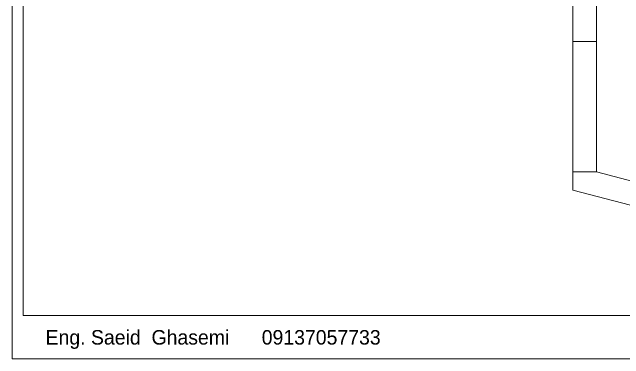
# Model space of a CAD drawing. Header units: inches. Extents: x -1979 to 7680, y -968 to 3127.
# Drawn here: x 2704.5 to 3093, y 186.8 to 407.1 of the extents above; entities that cross this region are included whole.
import ezdxf

# ---------------------------------------------------------------- set-up
doc = ezdxf.new("R2010")
doc.units = ezdxf.units.IN
doc.header["$MEASUREMENT"] = 0
doc.styles.get("Standard").update_dxf_attribs({"font": 'arial.ttf'})

msp = doc.modelspace()

# ---------------------------------------------------------------- linework, layer by layer
at = {"lineweight": 20}
for p, q in [((3075.74, 305.61), (3075.74, 475.61)), ((3060.74, 460.61), (3060.74, 388.61)), ((3060.74, 388.61), (3075.74, 388.61)), ((3060.74, 294.06), (3060.74, 388.61)), ((3060.74, 388.61), (3075.74, 388.61)), ((3075.74, 305.61), (3060.74, 305.61)), ((3340.07, 235.81), (3075.74, 305.61)), ((3075.74, 305.61), (3106.67, 297.44)), ((3355.07, 216.34), (3060.74, 294.06))]:
    msp.add_line(p, q, dxfattribs=at)
for points in [[(2704.54, 186.85), (3598.73, 186.85), (3598.73, 819.1), (2704.54, 819.1)], [(2711.51, 214.38), (3588.68, 214.38), (3588.68, 784.65), (2711.51, 784.65)]]:
    msp.add_lwpolyline(points, close=True, dxfattribs=at)

# ---------------------------------------------------------------- texts
at = {"lineweight": 20, "insert": (2688.77, 205.1), "char_height": 9.2368, "attachment_point": 1}
msp.add_mtext_dynamic_manual_height_columns('{\\fPlantagenet Cherokee|b0|i0|c0|p18;^IEng. Saeid  Ghasemi      09137057733}', width=408.0013, gutter_width=45.63, heights=[0], dxfattribs=at)

doc.saveas('drawing.dxf')
